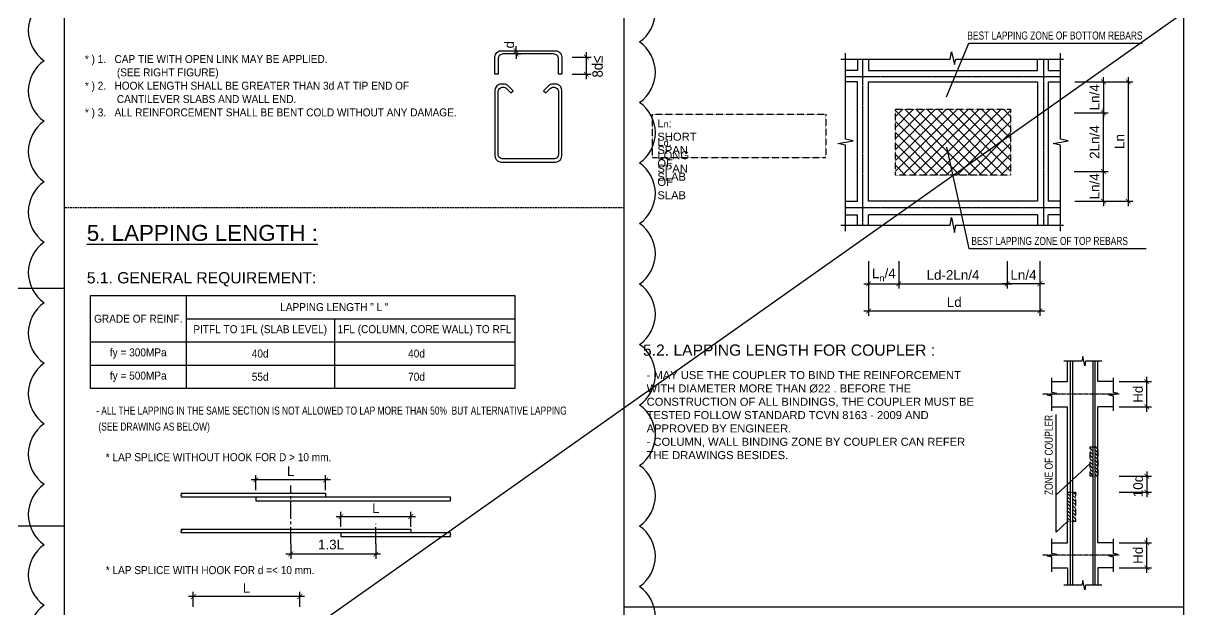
# Model space of a CAD drawing. Header units: millimetres. Extents: x -241424 to 696054, y -125618 to 93710.
# Drawn here: x 30530 to 67297, y -50551 to -32252 of the extents above; entities that cross this region are included whole.
import ezdxf
from ezdxf.enums import TextEntityAlignment as Align

# ---------------------------------------------------------------- set-up
doc = ezdxf.new("R2010")
doc.units = ezdxf.units.MM
doc.header["$LTSCALE"] = 7
doc.header["$PDMODE"] = 3
doc.linetypes.add('CENTER2', pattern=[1.125, 0.75, -0.125, 0.125, -0.125])
doc.linetypes.add('HIDDEN', pattern=[0.375, 0.25, -0.125])
doc.layers.get('0').update_dxf_attribs({"linetype": 'CONTINUOUS'})
doc.layers.get('Defpoints').update_dxf_attribs({"color": 6, "linetype": 'CONTINUOUS'})
for name, color, linetype in [('CDC_01_AXIS', 160, 'CENTER2'), ('CDC_02_DIM', 1, 'CONTINUOUS'), ('CDC_03_BORDER', 3, 'CONTINUOUS'), ('CDC_04_HIDDEN', 8, 'HIDDEN'), ('CDC_05_STEEL', 4, 'CONTINUOUS'), ('CDC_06_TEXT', 2, 'CONTINUOUS'), ('CDC_10_HATCH', 251, 'CONTINUOUS'), ('CDC_11_NOTE', 8, 'CONTINUOUS')]:
    doc.layers.add(name, color=color, linetype=linetype)
doc.layers.add('KCS_Plotter', color=11, linetype='CONTINUOUS', plot=False)
doc.styles.add('ARIAL', font='arial.ttf')
doc.dimstyles.new('DIM1-25', dxfattribs={"dimscale": 1.2, "dimtxt": 250, "dimasz": 125, "dimexe": 125, "dimexo": 0.06, "dimgap": 100, "dimtad": 1, "dimdec": 0, "dimzin": 0, "dimdsep": 46, "dimtxsty": 'ARIAL', "dimblk": 'ARCHTICK', "dimcen": 100, "dimdle": 125, "dimclrd": 256, "dimclre": 1, "dimclrt": 2, "dimadec": 0, "dimazin": 0, "dimtfac": 1, "dimtdec": 0, "dimtix": 1, "dimtmove": 2, "dimatfit": 0, "dimfxl": 1, "dimtolj": 1, "dimtzin": 0, "dimarcsym": 0})

# ---------------------------------------------------------------- blocks, each defined once
blk = doc.blocks.new('_ArchTick')
at = {"color": 0, "linetype": 'ByBlock', "const_width": 0.15}
blk.add_lwpolyline([(-0.5, -0.5), (0.5, 0.5)], dxfattribs=at)
blk = doc.blocks.new('*D563')
at = {"layer": 'CDC_02_DIM', "lineweight": -2, "transparency": 16777216}
blk.add_line((65621, -44375), (65621, -43286), dxfattribs=at)
at = {"layer": 'CDC_02_DIM', "color": 1, "lineweight": -2, "transparency": 16777216}
for p, q in [((64759, -43436), (65771, -43436)), ((64759, -44225), (65771, -44225))]:
    blk.add_line(p, q, dxfattribs=at)
at = {"layer": 'Defpoints', "color": 0, "transparency": 16777216}
for p in [(64759, -43436), (65621, -43436), (64759, -44225)]:
    blk.add_point(p, dxfattribs=at)
at = {"layer": 'CDC_02_DIM', "lineweight": -2, "transparency": 16777216, "xscale": 150, "yscale": 150, "zscale": 150}
for p, rotation in [((65621, -43436), 90), ((65621, -44225), 270)]:
    blk.add_blockref('_ArchTick', p, dxfattribs=dict(at, rotation=rotation))
at = {"layer": 'CDC_02_DIM', "color": 2, "transparency": 16777216, "insert": (65349, -43830), "char_height": 300, "attachment_point": 5, "rotation": 90, "style": 'ARIAL'}
blk.add_mtext('\\A1;Hd', dxfattribs=at)
blk = doc.blocks.new('*D564')
at = {"layer": 'CDC_02_DIM', "lineweight": -2, "transparency": 16777216}
blk.add_line((65621, -46239), (65621, -47039), dxfattribs=at)
at = {"layer": 'CDC_02_DIM', "color": 1, "lineweight": -2, "transparency": 16777216}
for p, q in [((64759, -46389), (65771, -46389)), ((64759, -46889), (65771, -46889))]:
    blk.add_line(p, q, dxfattribs=at)
at = {"layer": 'Defpoints', "color": 0, "transparency": 16777216}
for p in [(64759, -46389), (64759, -46889), (65621, -46889)]:
    blk.add_point(p, dxfattribs=at)
at = {"layer": 'CDC_02_DIM', "lineweight": -2, "transparency": 16777216, "xscale": 150, "yscale": 150, "zscale": 150}
for p, rotation in [((65621, -46389), 90), ((65621, -46889), 270)]:
    blk.add_blockref('_ArchTick', p, dxfattribs=dict(at, rotation=rotation))
at = {"layer": 'CDC_02_DIM', "color": 2, "transparency": 16777216, "insert": (65349, -46696), "char_height": 300, "attachment_point": 5, "rotation": 90, "style": 'ARIAL'}
blk.add_mtext('\\A1;10d', dxfattribs=at)
blk = doc.blocks.new('*D565')
at = {"layer": 'CDC_02_DIM', "color": 1, "lineweight": -2, "transparency": 16777216}
for p, q in [((64759, -48465), (65771, -48465)), ((64759, -49254), (65771, -49254))]:
    blk.add_line(p, q, dxfattribs=at)
at = {"layer": 'CDC_02_DIM', "lineweight": -2, "transparency": 16777216}
blk.add_line((65621, -49404), (65621, -48315), dxfattribs=at)
at = {"layer": 'Defpoints', "color": 0, "transparency": 16777216}
for p in [(64759, -48465), (65621, -48465), (64759, -49254)]:
    blk.add_point(p, dxfattribs=at)
at = {"layer": 'CDC_02_DIM', "lineweight": -2, "transparency": 16777216, "xscale": 150, "yscale": 150, "zscale": 150}
for p, rotation in [((65621, -48465), 90), ((65621, -49254), 270)]:
    blk.add_blockref('_ArchTick', p, dxfattribs=dict(at, rotation=rotation))
at = {"layer": 'CDC_02_DIM', "color": 2, "transparency": 16777216, "insert": (65349, -48859), "char_height": 300, "attachment_point": 5, "rotation": 90, "style": 'ARIAL'}
blk.add_mtext('\\A1;Hd', dxfattribs=at)
blk = doc.blocks.new('*D461')
at = {"layer": 'CDC_02_DIM', "color": 1, "lineweight": -2, "transparency": 16777216}
for p, q in [((63387, -34072), (65187, -34072)), ((63387, -37802), (65187, -37802))]:
    blk.add_line(p, q, dxfattribs=at)
at = {"layer": 'CDC_02_DIM', "lineweight": -2, "transparency": 16777216}
blk.add_line((65037, -33922), (65037, -37952), dxfattribs=at)
at = {"layer": 'Defpoints', "color": 0, "transparency": 16777216}
for p in [(63386, -34072), (63386, -37802), (65037, -37802)]:
    blk.add_point(p, dxfattribs=at)
at = {"layer": 'CDC_02_DIM', "lineweight": -2, "transparency": 16777216, "xscale": 150, "yscale": 150, "zscale": 150}
for p, rotation in [((65037, -34072), 90), ((65037, -37802), 270)]:
    blk.add_blockref('_ArchTick', p, dxfattribs=dict(at, rotation=rotation))
at = {"layer": 'CDC_02_DIM', "color": 2, "transparency": 16777216, "insert": (64767, -35937), "char_height": 300, "attachment_point": 5, "rotation": 90, "style": 'ARIAL'}
blk.add_mtext('\\A1;Ln', dxfattribs=at)
blk = doc.blocks.new('*D462')
at = {"layer": 'CDC_02_DIM', "color": 1, "lineweight": -2, "transparency": 16777216}
for p, q in [((56931, -39671), (56931, -41376)), ((62280, -39671), (62280, -41376))]:
    blk.add_line(p, q, dxfattribs=at)
at = {"layer": 'CDC_02_DIM', "lineweight": -2, "transparency": 16777216}
blk.add_line((56781, -41226), (62430, -41226), dxfattribs=at)
at = {"layer": 'Defpoints', "color": 0, "transparency": 16777216}
for p in [(56931, -39671), (62280, -39671), (62280, -41226)]:
    blk.add_point(p, dxfattribs=at)
at = {"layer": 'CDC_02_DIM', "lineweight": -2, "transparency": 16777216, "xscale": 150, "yscale": 150, "zscale": 150, "rotation": 180}
blk.add_blockref('_ArchTick', (56931, -41226), dxfattribs=at)
at = {"layer": 'CDC_02_DIM', "lineweight": -2, "transparency": 16777216, "xscale": 150, "yscale": 150, "zscale": 150}
blk.add_blockref('_ArchTick', (62280, -41226), dxfattribs=at)
at = {"layer": 'CDC_02_DIM', "color": 2, "transparency": 16777216, "insert": (59606, -40954), "char_height": 300, "attachment_point": 5, "style": 'ARIAL'}
blk.add_mtext('\\A1;Ld', dxfattribs=at)
blk = doc.blocks.new('*D463')
at = {"layer": 'CDC_02_DIM', "color": 1, "lineweight": -2, "transparency": 16777216}
for p, q in [((63369, -34073), (64417, -34073)), ((63369, -35039), (64417, -35039))]:
    blk.add_line(p, q, dxfattribs=at)
at = {"layer": 'CDC_02_DIM', "lineweight": -2, "transparency": 16777216}
for p, q in [((64267, -34073), (64267, -33923)), ((64267, -34073), (64267, -35039)), ((64267, -35039), (64267, -35189))]:
    blk.add_line(p, q, dxfattribs=at)
at = {"layer": 'Defpoints', "color": 0, "transparency": 16777216}
for p in [(63369, -34073), (63369, -35039), (64267, -35039)]:
    blk.add_point(p, dxfattribs=at)
at = {"layer": 'CDC_02_DIM', "lineweight": -2, "transparency": 16777216, "xscale": 150, "yscale": 150, "zscale": 150}
for p, rotation in [((64267, -34073), 270), ((64267, -35039), 90)]:
    blk.add_blockref('_ArchTick', p, dxfattribs=dict(at, rotation=rotation))
at = {"layer": 'CDC_02_DIM', "color": 2, "transparency": 16777216, "insert": (63992, -34556), "char_height": 300, "attachment_point": 5, "rotation": 90, "style": 'ARIAL'}
blk.add_mtext('\\A1;Ln/4', dxfattribs=at)
blk = doc.blocks.new('*D464')
at = {"layer": 'CDC_02_DIM', "lineweight": -2, "transparency": 16777216}
for p, q in [((64267, -36874), (64267, -36724)), ((64267, -37801), (64267, -36874)), ((64267, -37801), (64267, -37951))]:
    blk.add_line(p, q, dxfattribs=at)
at = {"layer": 'CDC_02_DIM', "color": 1, "lineweight": -2, "transparency": 16777216}
for p, q in [((63369, -36874), (64417, -36874)), ((63369, -37801), (64417, -37801))]:
    blk.add_line(p, q, dxfattribs=at)
at = {"layer": 'Defpoints', "color": 0, "transparency": 16777216}
for p in [(63369, -36874), (64267, -36874), (63369, -37801)]:
    blk.add_point(p, dxfattribs=at)
at = {"layer": 'CDC_02_DIM', "lineweight": -2, "transparency": 16777216, "xscale": 150, "yscale": 150, "zscale": 150}
for p, rotation in [((64267, -36874), 270), ((64267, -37801), 90)]:
    blk.add_blockref('_ArchTick', p, dxfattribs=dict(at, rotation=rotation))
at = {"layer": 'CDC_02_DIM', "color": 2, "transparency": 16777216, "insert": (63992, -37338), "char_height": 300, "attachment_point": 5, "rotation": 90, "style": 'ARIAL'}
blk.add_mtext('\\A1;Ln/4', dxfattribs=at)
blk = doc.blocks.new('*D465')
at = {"layer": 'CDC_02_DIM', "lineweight": -2, "transparency": 16777216}
blk.add_line((64267, -37023), (64267, -34889), dxfattribs=at)
at = {"layer": 'CDC_02_DIM', "color": 1, "lineweight": -2, "transparency": 16777216}
for p, q in [((63352, -35039), (64417, -35039)), ((63352, -36873), (64417, -36873))]:
    blk.add_line(p, q, dxfattribs=at)
at = {"layer": 'Defpoints', "color": 0, "transparency": 16777216}
for p in [(63352, -35039), (64267, -35039), (63352, -36873)]:
    blk.add_point(p, dxfattribs=at)
at = {"layer": 'CDC_02_DIM', "lineweight": -2, "transparency": 16777216, "xscale": 150, "yscale": 150, "zscale": 150}
for p, rotation in [((64267, -35039), 90), ((64267, -36873), 270)]:
    blk.add_blockref('_ArchTick', p, dxfattribs=dict(at, rotation=rotation))
at = {"layer": 'CDC_02_DIM', "color": 2, "transparency": 16777216, "insert": (63992, -35956), "char_height": 300, "attachment_point": 5, "rotation": 90, "style": 'ARIAL'}
blk.add_mtext('\\A1;2Ln/4', dxfattribs=at)
blk = doc.blocks.new('*D466')
at = {"layer": 'CDC_02_DIM', "color": 1, "lineweight": -2, "transparency": 16777216}
for p, q in [((56931, -39671), (56931, -40531)), ((57877, -39671), (57877, -40531))]:
    blk.add_line(p, q, dxfattribs=at)
at = {"layer": 'CDC_02_DIM', "lineweight": -2, "transparency": 16777216}
blk.add_line((56781, -40381), (58027, -40381), dxfattribs=at)
at = {"layer": 'Defpoints', "color": 0, "transparency": 16777216}
for p in [(56931, -39671), (57877, -39671), (57877, -40381)]:
    blk.add_point(p, dxfattribs=at)
at = {"layer": 'CDC_02_DIM', "lineweight": -2, "transparency": 16777216, "xscale": 150, "yscale": 150, "zscale": 150, "rotation": 180}
blk.add_blockref('_ArchTick', (56931, -40381), dxfattribs=at)
at = {"layer": 'CDC_02_DIM', "lineweight": -2, "transparency": 16777216, "xscale": 150, "yscale": 150, "zscale": 150}
blk.add_blockref('_ArchTick', (57877, -40381), dxfattribs=at)
at = {"layer": 'CDC_02_DIM', "color": 2, "transparency": 16777216, "insert": (57404, -40106), "char_height": 300, "attachment_point": 5, "style": 'ARIAL'}
blk.add_mtext('\\A1;L{\\H0.7x;\\S^ n;}/4', dxfattribs=at)
blk = doc.blocks.new('*D467')
at = {"layer": 'CDC_02_DIM', "color": 1, "lineweight": -2, "transparency": 16777216}
for p, q in [((61256, -39671), (61256, -40531)), ((62280, -39671), (62280, -40531))]:
    blk.add_line(p, q, dxfattribs=at)
at = {"layer": 'CDC_02_DIM', "lineweight": -2, "transparency": 16777216}
blk.add_line((62430, -40381), (61106, -40381), dxfattribs=at)
at = {"layer": 'Defpoints', "color": 0, "transparency": 16777216}
for p in [(61256, -39671), (62280, -39671), (61256, -40381)]:
    blk.add_point(p, dxfattribs=at)
at = {"layer": 'CDC_02_DIM', "lineweight": -2, "transparency": 16777216, "xscale": 150, "yscale": 150, "zscale": 150, "rotation": 180}
blk.add_blockref('_ArchTick', (61256, -40381), dxfattribs=at)
at = {"layer": 'CDC_02_DIM', "lineweight": -2, "transparency": 16777216, "xscale": 150, "yscale": 150, "zscale": 150}
blk.add_blockref('_ArchTick', (62280, -40381), dxfattribs=at)
at = {"layer": 'CDC_02_DIM', "color": 2, "transparency": 16777216, "insert": (61768, -40106), "char_height": 300, "attachment_point": 5, "style": 'ARIAL'}
blk.add_mtext('\\A1;Ln/4', dxfattribs=at)
blk = doc.blocks.new('*D468')
at = {"layer": 'CDC_02_DIM', "color": 1, "lineweight": -2, "transparency": 16777216}
for p, q in [((57877, -39671), (57877, -40531)), ((61256, -39671), (61256, -40531))]:
    blk.add_line(p, q, dxfattribs=at)
at = {"layer": 'CDC_02_DIM', "lineweight": -2, "transparency": 16777216}
blk.add_line((57727, -40381), (61406, -40381), dxfattribs=at)
at = {"layer": 'Defpoints', "color": 0, "transparency": 16777216}
for p in [(57877, -39671), (61256, -39671), (61256, -40381)]:
    blk.add_point(p, dxfattribs=at)
at = {"layer": 'CDC_02_DIM', "lineweight": -2, "transparency": 16777216, "xscale": 150, "yscale": 150, "zscale": 150, "rotation": 180}
blk.add_blockref('_ArchTick', (57877, -40381), dxfattribs=at)
at = {"layer": 'CDC_02_DIM', "lineweight": -2, "transparency": 16777216, "xscale": 150, "yscale": 150, "zscale": 150}
blk.add_blockref('_ArchTick', (61256, -40381), dxfattribs=at)
at = {"layer": 'CDC_02_DIM', "color": 2, "transparency": 16777216, "insert": (59567, -40106), "char_height": 300, "attachment_point": 5, "style": 'ARIAL'}
blk.add_mtext('\\A1;Ld-2Ln/4', dxfattribs=at)
blk = doc.blocks.new('*D716')
at = {"layer": 'CDC_02_DIM', "color": 1, "lineweight": -2, "transparency": 16777216}
for p, q in [((35833, -50467), (35833, -50001)), ((39159, -50467), (39159, -50001))]:
    blk.add_line(p, q, dxfattribs=at)
at = {"layer": 'CDC_02_DIM', "lineweight": -2, "transparency": 16777216}
blk.add_line((39309, -50151), (35683, -50151), dxfattribs=at)
at = {"layer": 'Defpoints', "color": 0, "transparency": 16777216}
for p in [(35833, -50151), (35833, -50468), (39159, -50468)]:
    blk.add_point(p, dxfattribs=at)
at = {"layer": 'CDC_02_DIM', "lineweight": -2, "transparency": 16777216, "xscale": 150, "yscale": 150, "zscale": 150, "rotation": 180}
blk.add_blockref('_ArchTick', (35833, -50151), dxfattribs=at)
at = {"layer": 'CDC_02_DIM', "lineweight": -2, "transparency": 16777216, "xscale": 150, "yscale": 150, "zscale": 150}
blk.add_blockref('_ArchTick', (39159, -50151), dxfattribs=at)
at = {"layer": 'CDC_02_DIM', "color": 2, "transparency": 16777216, "insert": (37496, -49881), "char_height": 300, "attachment_point": 5, "style": 'ARIAL'}
blk.add_mtext('\\A1;L', dxfattribs=at)
blk = doc.blocks.new('*D719')
at = {"layer": 'CDC_02_DIM', "lineweight": -2, "transparency": 16777216}
blk.add_line((40118, -46504), (37637, -46504), dxfattribs=at)
at = {"layer": 'CDC_02_DIM', "color": 1, "lineweight": -2, "transparency": 16777216}
for p, q in [((37787, -46821), (37787, -46354)), ((39968, -46821), (39968, -46354))]:
    blk.add_line(p, q, dxfattribs=at)
at = {"layer": 'Defpoints', "color": 0, "transparency": 16777216}
for p in [(37787, -46504), (37787, -46821), (39968, -46821)]:
    blk.add_point(p, dxfattribs=at)
at = {"layer": 'CDC_02_DIM', "lineweight": -2, "transparency": 16777216, "xscale": 150, "yscale": 150, "zscale": 150, "rotation": 180}
blk.add_blockref('_ArchTick', (37787, -46504), dxfattribs=at)
at = {"layer": 'CDC_02_DIM', "lineweight": -2, "transparency": 16777216, "xscale": 150, "yscale": 150, "zscale": 150}
blk.add_blockref('_ArchTick', (39968, -46504), dxfattribs=at)
at = {"layer": 'CDC_02_DIM', "color": 2, "transparency": 16777216, "insert": (38878, -46234), "char_height": 300, "attachment_point": 5, "style": 'ARIAL'}
blk.add_mtext('\\A1;L', dxfattribs=at)
blk = doc.blocks.new('*D720')
at = {"layer": 'CDC_02_DIM', "lineweight": -2, "transparency": 16777216}
blk.add_line((42775, -47655), (40294, -47655), dxfattribs=at)
at = {"layer": 'CDC_02_DIM', "color": 1, "lineweight": -2, "transparency": 16777216}
for p, q in [((40444, -47972), (40444, -47505)), ((42625, -47972), (42625, -47505))]:
    blk.add_line(p, q, dxfattribs=at)
at = {"layer": 'Defpoints', "color": 0, "transparency": 16777216}
for p in [(40444, -47655), (40444, -47972), (42625, -47972)]:
    blk.add_point(p, dxfattribs=at)
at = {"layer": 'CDC_02_DIM', "lineweight": -2, "transparency": 16777216, "xscale": 150, "yscale": 150, "zscale": 150, "rotation": 180}
blk.add_blockref('_ArchTick', (40444, -47655), dxfattribs=at)
at = {"layer": 'CDC_02_DIM', "lineweight": -2, "transparency": 16777216, "xscale": 150, "yscale": 150, "zscale": 150}
blk.add_blockref('_ArchTick', (42625, -47655), dxfattribs=at)
at = {"layer": 'CDC_02_DIM', "color": 2, "transparency": 16777216, "insert": (41535, -47385), "char_height": 300, "attachment_point": 5, "style": 'ARIAL'}
blk.add_mtext('\\A1;L', dxfattribs=at)
blk = doc.blocks.new('*D721')
at = {"layer": 'CDC_02_DIM', "color": 1, "lineweight": -2, "transparency": 16777216}
for p, q in [((38878, -48503), (38878, -48970)), ((41535, -48503), (41535, -48970))]:
    blk.add_line(p, q, dxfattribs=at)
at = {"layer": 'CDC_02_DIM', "lineweight": -2, "transparency": 16777216}
blk.add_line((41685, -48820), (38728, -48820), dxfattribs=at)
at = {"layer": 'Defpoints', "color": 0, "transparency": 16777216}
for p in [(38878, -48503), (41535, -48503), (38878, -48820)]:
    blk.add_point(p, dxfattribs=at)
at = {"layer": 'CDC_02_DIM', "lineweight": -2, "transparency": 16777216, "xscale": 150, "yscale": 150, "zscale": 150, "rotation": 180}
blk.add_blockref('_ArchTick', (38878, -48820), dxfattribs=at)
at = {"layer": 'CDC_02_DIM', "lineweight": -2, "transparency": 16777216, "xscale": 150, "yscale": 150, "zscale": 150}
blk.add_blockref('_ArchTick', (41535, -48820), dxfattribs=at)
at = {"layer": 'CDC_02_DIM', "color": 2, "transparency": 16777216, "insert": (40135, -48525), "char_height": 300, "attachment_point": 5, "style": 'ARIAL'}
blk.add_mtext('\\A1;1.3L', dxfattribs=at)
blk = doc.blocks.new('*D812')
at = {"layer": 'CDC_02_DIM', "color": 1, "lineweight": -2, "transparency": 16777216}
for p, q in [((47674, -33297), (48258, -33297)), ((47674, -33836), (48258, -33836))]:
    blk.add_line(p, q, dxfattribs=at)
at = {"layer": 'CDC_02_DIM', "lineweight": -2, "transparency": 16777216}
blk.add_line((48108, -33147), (48108, -33986), dxfattribs=at)
at = {"layer": 'Defpoints', "color": 0, "transparency": 16777216}
for p in [(47674, -33297), (47674, -33836), (48108, -33836)]:
    blk.add_point(p, dxfattribs=at)
at = {"layer": 'CDC_02_DIM', "lineweight": -2, "transparency": 16777216, "xscale": 150, "yscale": 150, "zscale": 150}
for p, rotation in [((48108, -33297), 90), ((48108, -33836), 270)]:
    blk.add_blockref('_ArchTick', p, dxfattribs=dict(at, rotation=rotation))
at = {"layer": 'CDC_02_DIM', "color": 2, "transparency": 16777216, "insert": (48464, -33597), "char_height": 300, "attachment_point": 5, "rotation": 90, "style": 'ARIAL'}
blk.add_mtext('\\A1;{\\H1.08333x;\\W0.9;8d≤}', dxfattribs=at)
blk = doc.blocks.new('*D813')
at = {"layer": 'CDC_02_DIM', "lineweight": -2, "transparency": 16777216}
for p, q in [((45919, -33104), (45919, -32954)), ((45919, -33203), (45919, -33104)), ((45919, -33203), (45919, -33353))]:
    blk.add_line(p, q, dxfattribs=at)
at = {"layer": 'CDC_02_DIM', "color": 1, "lineweight": -2, "transparency": 16777216}
for p, q in [((45906, -33104), (46069, -33104)), ((45906, -33203), (46069, -33203))]:
    blk.add_line(p, q, dxfattribs=at)
at = {"layer": 'Defpoints', "color": 0, "transparency": 16777216}
for p in [(45906, -33104), (45906, -33203), (45919, -33104)]:
    blk.add_point(p, dxfattribs=at)
at = {"layer": 'CDC_02_DIM', "lineweight": -2, "transparency": 16777216, "xscale": 150, "yscale": 150, "zscale": 150}
for p, rotation in [((45919, -33104), 270), ((45919, -33203), 90)]:
    blk.add_blockref('_ArchTick', p, dxfattribs=dict(at, rotation=rotation))
at = {"layer": 'CDC_02_DIM', "color": 2, "transparency": 16777216, "insert": (45706, -32914), "char_height": 300, "attachment_point": 5, "rotation": 90, "style": 'ARIAL'}
blk.add_mtext('\\A1;d', dxfattribs=at)

msp = doc.modelspace()

# ---------------------------------------------------------------- hatches: boundary and pattern name
at = {"layer": 'CDC_10_HATCH'}
h = msp.add_hatch(dxfattribs=at)
h.set_pattern_fill('ANSI37', color=256, scale=1933.578276, style=0)
h.set_pattern_definition([(45, (-534329.8, 158230.54), (-170.90579, 170.90579), []), (135, (-534329.8, 158230.54), (-170.90579, -170.90579), [])])
h.paths.add_polyline_path([(61368, -34927.8), (57765.7, -34927.8), (57765.7, -36985.5), (61368, -36985.5)])
h = msp.add_hatch(dxfattribs=at)
h.set_pattern_fill('ANSI31', color=256, scale=24.169728, angle=90, style=0)
h.set_pattern_definition([(135, (-2144242.67, -90951.94), (-54.262588, -54.262588), [])])
h.paths.add_polyline_path([(64094.2, -45474.4), (64003.9, -45474.4), (64003.9, -46389.1), (64094.2, -46389.1)])
h.paths.add_polyline_path([(63935.5, -45474.4), (63847.5, -45474.4), (63847.5, -46389.1), (63935.5, -46389.1)])
h = msp.add_hatch(dxfattribs=at)
h.set_pattern_fill('ANSI31', color=256, scale=24.169728, angle=90, style=0)
h.set_pattern_definition([(135, (-2144942.48, -92366.61), (-54.262588, -54.262588), [])])
h.paths.add_polyline_path([(63394.4, -46889.1), (63304.1, -46889.1), (63304.1, -47803.8), (63394.4, -47803.8)])
h.paths.add_polyline_path([(63235.7, -46889.1), (63147.7, -46889.1), (63147.7, -47803.8), (63235.7, -47803.8)])

# ---------------------------------------------------------------- linework, layer by layer
at = {"layer": 'CDC_01_AXIS'}
for p, q in [((56744.6, -38544.4), (56744.6, -33368.9)), ((62389.2, -33368.9), (62389.2, -38544.4)), ((56206.8, -33906.6), (62926.9, -33906.6)), ((62926.9, -38006.7), (56206.8, -38006.7))]:
    msp.add_line(p, q, dxfattribs=at)
at = {"layer": 'CDC_01_AXIS', "ltscale": 1.25}
for p, q in [((64758.7, -43830.2), (62361.5, -43830.2)), ((64758.7, -48859.4), (62361.5, -48859.4))]:
    msp.add_line(p, q, dxfattribs=at)
at = {"layer": 'CDC_01_AXIS', "color": 5, "ltscale": 100}
for p, q in [((38877.6, -48503.1), (38877.6, -46675.7)), ((41534.6, -48503.1), (41534.6, -47880.1))]:
    msp.add_line(p, q, dxfattribs=at)
at = {"layer": 'CDC_02_DIM'}
for points in [[(56206.8, -38737.8), (56206.8, -36048), (55970.6, -36002.2), (56443, -35911.1), (56206.8, -35865.3), (56206.8, -33175.5)], [(56061.8, -33368.9), (59475.5, -33368.9), (59521.4, -33132.7), (59612.4, -33527.9), (59658.2, -33368.9), (63023.6, -33368.9)], [(62926.9, -38737.8), (62926.9, -36048), (62690.7, -36002.2), (63163.1, -35911.1), (62926.9, -35865.3), (62926.9, -33175.5)], [(56061.8, -38544.4), (59475.5, -38544.4), (59521.4, -38308.2), (59612.4, -38780.6), (59658.2, -38544.4), (63023.6, -38544.4)], [(64212.8, -42797), (63710, -42797), (63681.4, -42944.7), (63624.5, -42649.4), (63595.8, -42797), (63026.8, -42797)], [(62658.2, -44345.6), (62658.2, -43887.3), (62510.6, -43858.7), (62805.8, -43801.8), (62658.2, -43773.1), (62658.2, -43314.8)], [(64581.4, -44345.6), (64581.4, -43887.3), (64433.8, -43858.7), (64729.1, -43801.8), (64581.4, -43773.1), (64581.4, -43314.8)], [(62658.2, -49374.9), (62658.2, -48916.5), (62510.6, -48887.9), (62805.8, -48831), (62658.2, -48802.4), (62658.2, -48344)], [(64581.4, -49374.9), (64581.4, -48916.5), (64433.8, -48887.9), (64729.1, -48831), (64581.4, -48802.4), (64581.4, -48344)], [(64212.8, -49792.6), (63710, -49792.6), (63681.4, -49940.3), (63624.5, -49645), (63595.8, -49792.6), (63026.8, -49792.6)]]:
    msp.add_lwpolyline(points, dxfattribs=at)
at = {"layer": 'CDC_02_DIM', "color": 8, "linetype": 'Continuous', "lineweight": 0, "flags": 128}
for points in [[(35458.6, -47039.8), (35458.6, -46993.2), (35429.4, -46993.2), (35487.8, -46969.8), (35458.6, -46969.8), (35458.6, -46923.2)], [(43863.4, -47156.5), (43863.4, -47109.8), (43834.2, -47109.8), (43892.5, -47086.5), (43863.4, -47086.5), (43863.4, -47039.8)], [(35458.6, -48159.8), (35458.6, -48113.2), (35429.4, -48113.2), (35487.8, -48089.8), (35458.6, -48089.8), (35458.6, -48043.2)], [(43863.4, -48276.5), (43863.4, -48229.8), (43834.2, -48229.8), (43892.5, -48206.5), (43863.4, -48206.5), (43863.4, -48159.8)]]:
    msp.add_lwpolyline(points, dxfattribs=at)
at = {"layer": 'CDC_03_BORDER'}
for p, q in [((31811.7, -68637.3), (31811.7, -14884.7)), ((49297.3, -68637.3), (49297.3, -14884.7)), ((66783, -68637.3), (66783, -14884.7)), ((56577.9, -33368.9), (56577.9, -33720.7)), ((56930.6, -33368.9), (56930.6, -33720.7)), ((62203.1, -33720.7), (62203.1, -33368.9)), ((62536.6, -33368.9), (62536.6, -33720.7)), ((56577.9, -33720.7), (56206.8, -33720.7)), ((56930.6, -33720.7), (62203.1, -33720.7)), ((62536.6, -33720.7), (62926.9, -33720.7)), ((56577.9, -34073.3), (56206.8, -34073.3)), ((56577.9, -37801.4), (56577.9, -34073.3)), ((56930.6, -34073.3), (62203.1, -34073.3)), ((56930.6, -37801.4), (56930.6, -34073.3)), ((62203.1, -34073.3), (62203.1, -37801.4)), ((62536.6, -34073.3), (62536.6, -37801.4)), ((62536.6, -34073.3), (62926.9, -34073.3)), ((56206.8, -37801.4), (56577.9, -37801.4)), ((62203.1, -37801.4), (56930.6, -37801.4)), ((62926.9, -37801.4), (62536.6, -37801.4)), ((56206.8, -38231.2), (56577.9, -38231.2)), ((56577.9, -38544.4), (56577.9, -38231.2)), ((62203.1, -38231.2), (56930.6, -38231.2)), ((56930.6, -38544.4), (56930.6, -38231.2)), ((62203.1, -38231.2), (62203.1, -38544.4)), ((62926.9, -38231.2), (62536.6, -38231.2)), ((62536.6, -38544.4), (62536.6, -38231.2)), ((14326, -40513.4), (31811.7, -40513.4)), ((35605.7, -40746.5), (35605.7, -43647.9)), ((35605.7, -41471.8), (45874.2, -41471.8)), ((40240, -41471.8), (40240, -43647.9)), ((32621.5, -42197.2), (45874.2, -42197.2)), ((32621.5, -42922.5), (45874.2, -42922.5)), ((63147.7, -43435.6), (63147.7, -42797)), ((64092, -43435.6), (64092, -42797)), ((62658.2, -43435.6), (63147.7, -43435.6)), ((64581.4, -43435.6), (64092, -43435.6)), ((62658.2, -44224.8), (63147.7, -44224.8)), ((63147.7, -48464.9), (63147.7, -44224.8)), ((64092, -48464.9), (64092, -44224.8)), ((64581.4, -44224.8), (64092, -44224.8)), ((14326, -47942.1), (31811.7, -47942.1)), ((62658.2, -48464.9), (63147.7, -48464.9)), ((64581.4, -48464.9), (64092, -48464.9)), ((62658.2, -49254), (63147.7, -49254)), ((63147.7, -49254), (63147.7, -49792.6)), ((64581.4, -49254), (64092, -49254)), ((64092, -49254), (64092, -49792.6)), ((49297.3, -50468.4), (66783, -50468.4))]:
    msp.add_line(p, q, dxfattribs=at)
msp.add_lwpolyline([(32621.5, -40746.5), (45874.2, -40746.5), (45874.2, -43647.9), (32621.5, -43647.9)], close=True, dxfattribs=at)
at = {"layer": 'CDC_04_HIDDEN'}
for points in [[(57765.7, -36985.5), (57765.7, -34927.8), (61368, -34927.8), (61368, -36985.5)], [(50181.4, -35087), (55591.9, -35087), (55591.9, -36448.4), (50181.4, -36448.4)], [(64094.2, -45474.4), (64094.2, -46389.1), (63847.5, -46389.1), (63847.5, -45474.4)], [(63394.4, -46889.1), (63394.4, -47803.8), (63147.7, -47803.8), (63147.7, -46889.1)]]:
    msp.add_lwpolyline(points, close=True, dxfattribs=at)
at = {"layer": 'CDC_05_STEEL'}
for points in [[(45257.8, -33836.3), (45257.8, -33296.9, -0.4142136), (45451.1, -33103.5), (47149.9, -33103.5, -0.4142136), (47343.2, -33296.9), (47343.2, -33836.3), (47244, -33836.3), (47244, -33357.5, 0.4142136), (47089.3, -33202.8), (45511.7, -33202.8, 0.4142136), (45357, -33357.5), (45357, -33836.3)], [(45357, -34394.5, -0.4142136), (45511.7, -34239.8, -0.1989124), (45621.1, -34285.1), (45755.6, -34419.6), (45825.8, -34349.4), (45673.5, -34197.2, 0.1989124), (45536.8, -34140.5), (45451.1, -34140.5, 0.4142136), (45257.8, -34333.9), (45257.8, -36385.9, 0.4142136), (45451.1, -36579.2), (47149.9, -36579.2, 0.4142136), (47343.2, -36385.9), (47343.2, -34333.9, 0.4142136), (47149.9, -34140.5), (47064.2, -34140.5, 0.1989124), (46927.5, -34197.2), (46775.2, -34349.4), (46845.4, -34419.6), (46979.9, -34285.1, -0.1989124), (47089.3, -34239.8, -0.4142136), (47244, -34394.5), (47244, -36325.3, -0.4142136), (47089.3, -36480), (45511.7, -36480, -0.4142136), (45357, -36325.3)]]:
    msp.add_lwpolyline(points, format="xyb", close=True, dxfattribs=at)
for points in [[(63235.7, -49792.6), (63235.7, -42797)], [(63304.1, -42797), (63304.1, -49792.6)], [(63935.5, -42797), (63935.5, -49792.6)], [(64003.9, -49792.6), (64003.9, -42797)]]:
    msp.add_lwpolyline(points, dxfattribs=at)
at = {"layer": 'CDC_05_STEEL', "color": 7}
for points in [[(35458.6, -46923.2), (39967.8, -46923.2), (39967.8, -47039.8), (35458.6, -47039.8)], [(43863.4, -47039.8), (37787.4, -47039.8), (37787.4, -47156.5), (43863.4, -47156.5)], [(35458.6, -48043.2), (42624.8, -48043.2), (42624.8, -48159.8), (35458.6, -48159.8)], [(43863.4, -48159.8), (40444.3, -48159.8), (40444.3, -48276.5), (43863.4, -48276.5)]]:
    msp.add_lwpolyline(points, dxfattribs=at)
at = {"layer": 'CDC_06_TEXT', "linetype": 'HIDDEN', "ltscale": 0.1}
msp.add_line((31811.7, -37995.1), (49297.3, -37995.1), dxfattribs=at)
at = {"layer": 'CDC_11_NOTE'}
msp.add_line((63847.5, -45989.2), (62787.3, -46971.8), dxfattribs=at)
for points in [[(59367.7, -34545.8), (60062.3, -32865.6), (65475.6, -32865.6)], [(59367.7, -36116.8), (60062.3, -39280.9), (65605.6, -39280.9)], [(63147.7, -47803.8), (62787.3, -48137.8), (62787.3, -44465.4)]]:
    msp.add_lwpolyline(points, dxfattribs=at)
at = {"layer": 'Defpoints'}
for points in [[(49776.7, -51725.2, 0.5205671), (49776.7, -49835.5, 0.5205671), (49776.7, -47945.7, 0.5205671), (49776.7, -46056, 0.5205671), (49776.7, -44166.2, 0.5205671), (49776.7, -42276.5, 0.5205671), (49776.7, -40386.7, 0.5205671), (49776.7, -38497, 0.5205671), (49776.7, -36607.2, 0.5205671), (49776.7, -34717.5, 0.5205671), (49776.7, -32827.7, 0.5205671), (49776.7, -30938, 0.5205671)], [(31169.9, -31522.6, 0.5205671), (31169.9, -33412.4, 0.5205671), (31169.9, -35302.1, 0.5205671), (31169.9, -37191.9, 0.5205671), (31169.9, -39081.6, 0.5205671), (31169.9, -40971.4, 0.5205671), (31169.9, -42861.1, 0.5205671), (31169.9, -44750.9, 0.5205671), (31169.9, -46640.6, 0.5205671), (31169.9, -48530.4, 0.5205671), (31169.9, -50420.1, 0.5205671), (31169.9, -52309.9, 0.5205671)]]:
    msp.add_lwpolyline(points, format="xyb", dxfattribs=at)
at = {"layer": 'KCS_Plotter'}
msp.add_line((12826, -70002.5), (96926, -10602.5), dxfattribs=at)

# ---------------------------------------------------------------- texts
at = {"layer": 'CDC_06_TEXT', "style": 'ARIAL'}
for s, width, p in [('BEST LAPPING ZONE OF BOTTOM REBARS', 0.75, (60014.9, -32750.8)), ('BEST LAPPING ZONE OF TOP REBARS', 0.75, (60141.4, -39166.6)), ('* LAP SPLICE WITHOUT HOOK FOR D > 10 mm.', 0.9, (33098.6, -45919.6)), ('* LAP SPLICE WITH HOOK FOR d =< 10 mm.', 0.9, (33098.6, -49447.1))]:
    msp.add_text(s, height=250, dxfattribs=dict(at, width=width)).set_placement(p)
at = {"layer": 'CDC_06_TEXT', "color": 4, "style": 'ARIAL'}
for s, p in [('5.1. GENERAL REQUIREMENT:', (32505.8, -40191.9)), ('5.2. LAPPING LENGTH FOR COUPLER :', (49881.1, -42450.9))]:
    msp.add_text(s, height=350, dxfattribs=at).set_placement(p, align=Align.MIDDLE_LEFT)
at = {"layer": 'CDC_06_TEXT', "linetype": 'ByBlock', "style": 'ARIAL', "width": 0.75}
for s, p in [('- ALL THE LAPPING IN THE SAME SECTION IS NOT ALLOWED TO LAP MORE THAN 50%%%  BUT ALTERNATIVE LAPPING', (32798.6, -44339.7)), (' (SEE DRAWING AS BELOW)', (32798.6, -44839.7))]:
    msp.add_text(s, height=250, dxfattribs=at).set_placement(p, align=Align.MIDDLE_LEFT)
at = {"layer": 'CDC_06_TEXT', "style": 'ARIAL', "width": 0.75}
msp.add_text('ZONE OF COUPLER', height=250, rotation=90, dxfattribs=at).set_placement((62682.9, -46976.4))
at = {"layer": 'CDC_06_TEXT', "char_height": 250, "style": 'ARIAL'}
for s, insert, width, attachment_point in [('{\\W0.9;* ) 1.   CAP TIE WITH OPEN LINK MAY BE APPLIED.\\P^I(SEE RIGHT FIGURE)\\P* ) 2.   HOOK LENGTH SHALL BE GREATER THAN 3d AT TIP END OF\\P^ICANTILEVER SLABS AND WALL END.\\P* ) 3.   ALL REINFORCEMENT SHALL BE BENT COLD WITHOUT ANY DAMAGE.}', (32445.7, -33234.8), 11690.371, 1), ('L{\\H0.8x;n}: SHORT SPAN OF SLAB', (50331.9, -35243), 0.75, 1), ('L{\\H0.8x;d}: LONG SPAN OF SLAB', (50331.9, -35823), 0.75, 1), ('{\\W0.9;LAPPING LENGTH " L " }', (40240, -41109.2), 6409.225, 5), ('{\\W0.9;GRADE OF REINF. }', (34113.6, -41471.8), 3161.357, 5), ('{\\W0.9;PITFL TO 1FL (SLAB LEVEL)}', (37922.8, -41834.5), 4804.089, 5), ('{\\W0.9;1FL (COLUMN, CORE WALL) TO RFL }', (43057.1, -41834.5), 6250.101, 5), ('{\\W0.9;fy = 300MPa }', (34113.6, -42559.9), 2733.349, 5), ('{\\W0.9;40d}', (37922.8, -42559.9), 1550.017, 5), ('{\\W0.9;40d }', (42807.1, -42559.9), 2550.017, 5), ('{\\W0.9;fy = 500MPa }', (34113.6, -43285.2), 2557.106, 5), ('{\\W0.9;55d }', (37922.8, -43285.2), 1550.017, 5), ('{\\W0.9;70d}', (42807.1, -43285.2), 2550.017, 5), ('- MAY USE THE COUPLER TO BIND THE REINFORCEMENT WITH DIAMETER MORE THAN %%C22 . BEFORE THE CONSTRUCTION OF ALL BINDINGS, THE COUPLER MUST BE TESTED FOLLOW STANDARD TCVN 8163 - 2009 AND APPROVED BY ENGINEER.\\P- COLUMN, WALL BINDING ZONE BY COUPLER CAN REFER THE DRAWINGS BESIDES.', (49995.1, -43105.4), 10569.527, 1)]:
    msp.add_mtext(s, dxfattribs=dict(at, insert=insert, width=width, attachment_point=attachment_point))
at = {"layer": 'CDC_06_TEXT', "color": 4, "insert": (32505.8, -38540.8), "char_height": 500, "width": 15671.929, "attachment_point": 1, "style": 'ARIAL'}
msp.add_mtext('{\\L5. LAPPING LENGTH :}', dxfattribs=at)

# ---------------------------------------------------------------- dimensions: what is measured, and where the dimension line sits
at = {"layer": 'CDC_02_DIM'}
for base, p1, p2, angle, text, picture, middle in [((45919.3, -33103.5), (45905.6, -33202.8), (45905.6, -33103.5), 90, 'd', '*D813', (45705.8, -32913.7)), ((48108.1, -33836.3), (47673.8, -33296.9), (47673.8, -33836.3), 90, '{\\H1.08333x;\\W0.9;8d≤}', '*D812', (48464.2, -33596.9)), ((65621.2, -46889.1), (64758.7, -46389.1), (64758.7, -46889.1), 270, '10d', '*D564', (65348.7, -46695.5)), ((38877.6, -48820.1), (41534.6, -48503.1), (38877.6, -48503.1), 180, '1.3L', '*D721', (40135.2, -48525.3))]:
    dim = msp.add_linear_dim(base=base, p1=p1, p2=p2, angle=angle, text=text, dimstyle='DIM1-25', override={"dimtxsty": 'ARIAL'}, dxfattribs=at)
    dim.commit()
    dim.dimension.update_dxf_attribs({"geometry": picture, "text_midpoint": middle, "dimtype": 160})
for base, p1, p2, angle, text, picture, middle in [((64267.4, -35039.4), (63369.1, -34073.3), (63369.1, -35039.4), 90, 'Ln/4', '*D463', (63992.3, -34556.4)), ((65036.9, -37802.4), (63386.5, -34072.3), (63386.5, -37802.4), 90, 'Ln', '*D461', (64766.9, -35937.3)), ((64267.4, -35039.4), (63351.8, -36872.9), (63351.8, -35039.4), 270, '2Ln/4', '*D465', (63992.3, -35956.2)), ((64267.4, -36873.9), (63369.1, -37801.4), (63369.1, -36873.9), 270, 'Ln/4', '*D464', (63992.3, -37337.6)), ((57877.4, -40381), (56930.6, -39671.3), (57877.4, -39671.3), 180, 'L{\\H0.7x;\\S^ n;}/4', '*D466', (57404, -40105.8)), ((65621.2, -43435.6), (64758.7, -44224.8), (64758.7, -43435.6), 90, 'Hd', '*D563', (65348.8, -43830.2)), ((65621.2, -48464.9), (64758.7, -49254), (64758.7, -48464.9), 90, 'Hd', '*D565', (65348.8, -48859.4))]:
    dim = msp.add_linear_dim(base=base, p1=p1, p2=p2, angle=angle, text=text, dimstyle='DIM1-25', override={"dimtxsty": 'ARIAL'}, dxfattribs=at)
    dim.commit()
    dim.dimension.update_dxf_attribs({"geometry": picture, "text_midpoint": middle})
for base, p1, p2, text, picture, middle in [((62280.4, -41226), (56930.6, -39671.3), (62280.4, -39671.3), 'Ld', '*D462', (59605.5, -40953.5)), ((61256.4, -40381), (57877.4, -39671.3), (61256.4, -39671.3), 'Ld-2Ln/4', '*D468', (59566.9, -40105.8)), ((61256.4, -40381), (62280.4, -39671.3), (61256.4, -39671.3), 'Ln/4', '*D467', (61768.4, -40105.8)), ((37787.4, -46503.6), (39967.8, -46820.6), (37787.4, -46820.6), 'L', '*D719', (38877.6, -46233.6)), ((40444.3, -47654.8), (42624.8, -47971.8), (40444.3, -47971.8), 'L', '*D720', (41534.6, -47384.8)), ((35833.4, -50150.5), (39159.1, -50467.6), (35833.4, -50467.6), 'L', '*D716', (37496.2, -49880.5))]:
    dim = msp.add_linear_dim(base=base, p1=p1, p2=p2, text=text, dimstyle='DIM1-25', override={"dimtxsty": 'ARIAL'}, dxfattribs=at)
    dim.commit()
    dim.dimension.update_dxf_attribs({"geometry": picture, "text_midpoint": middle})

doc.saveas('drawing.dxf')
